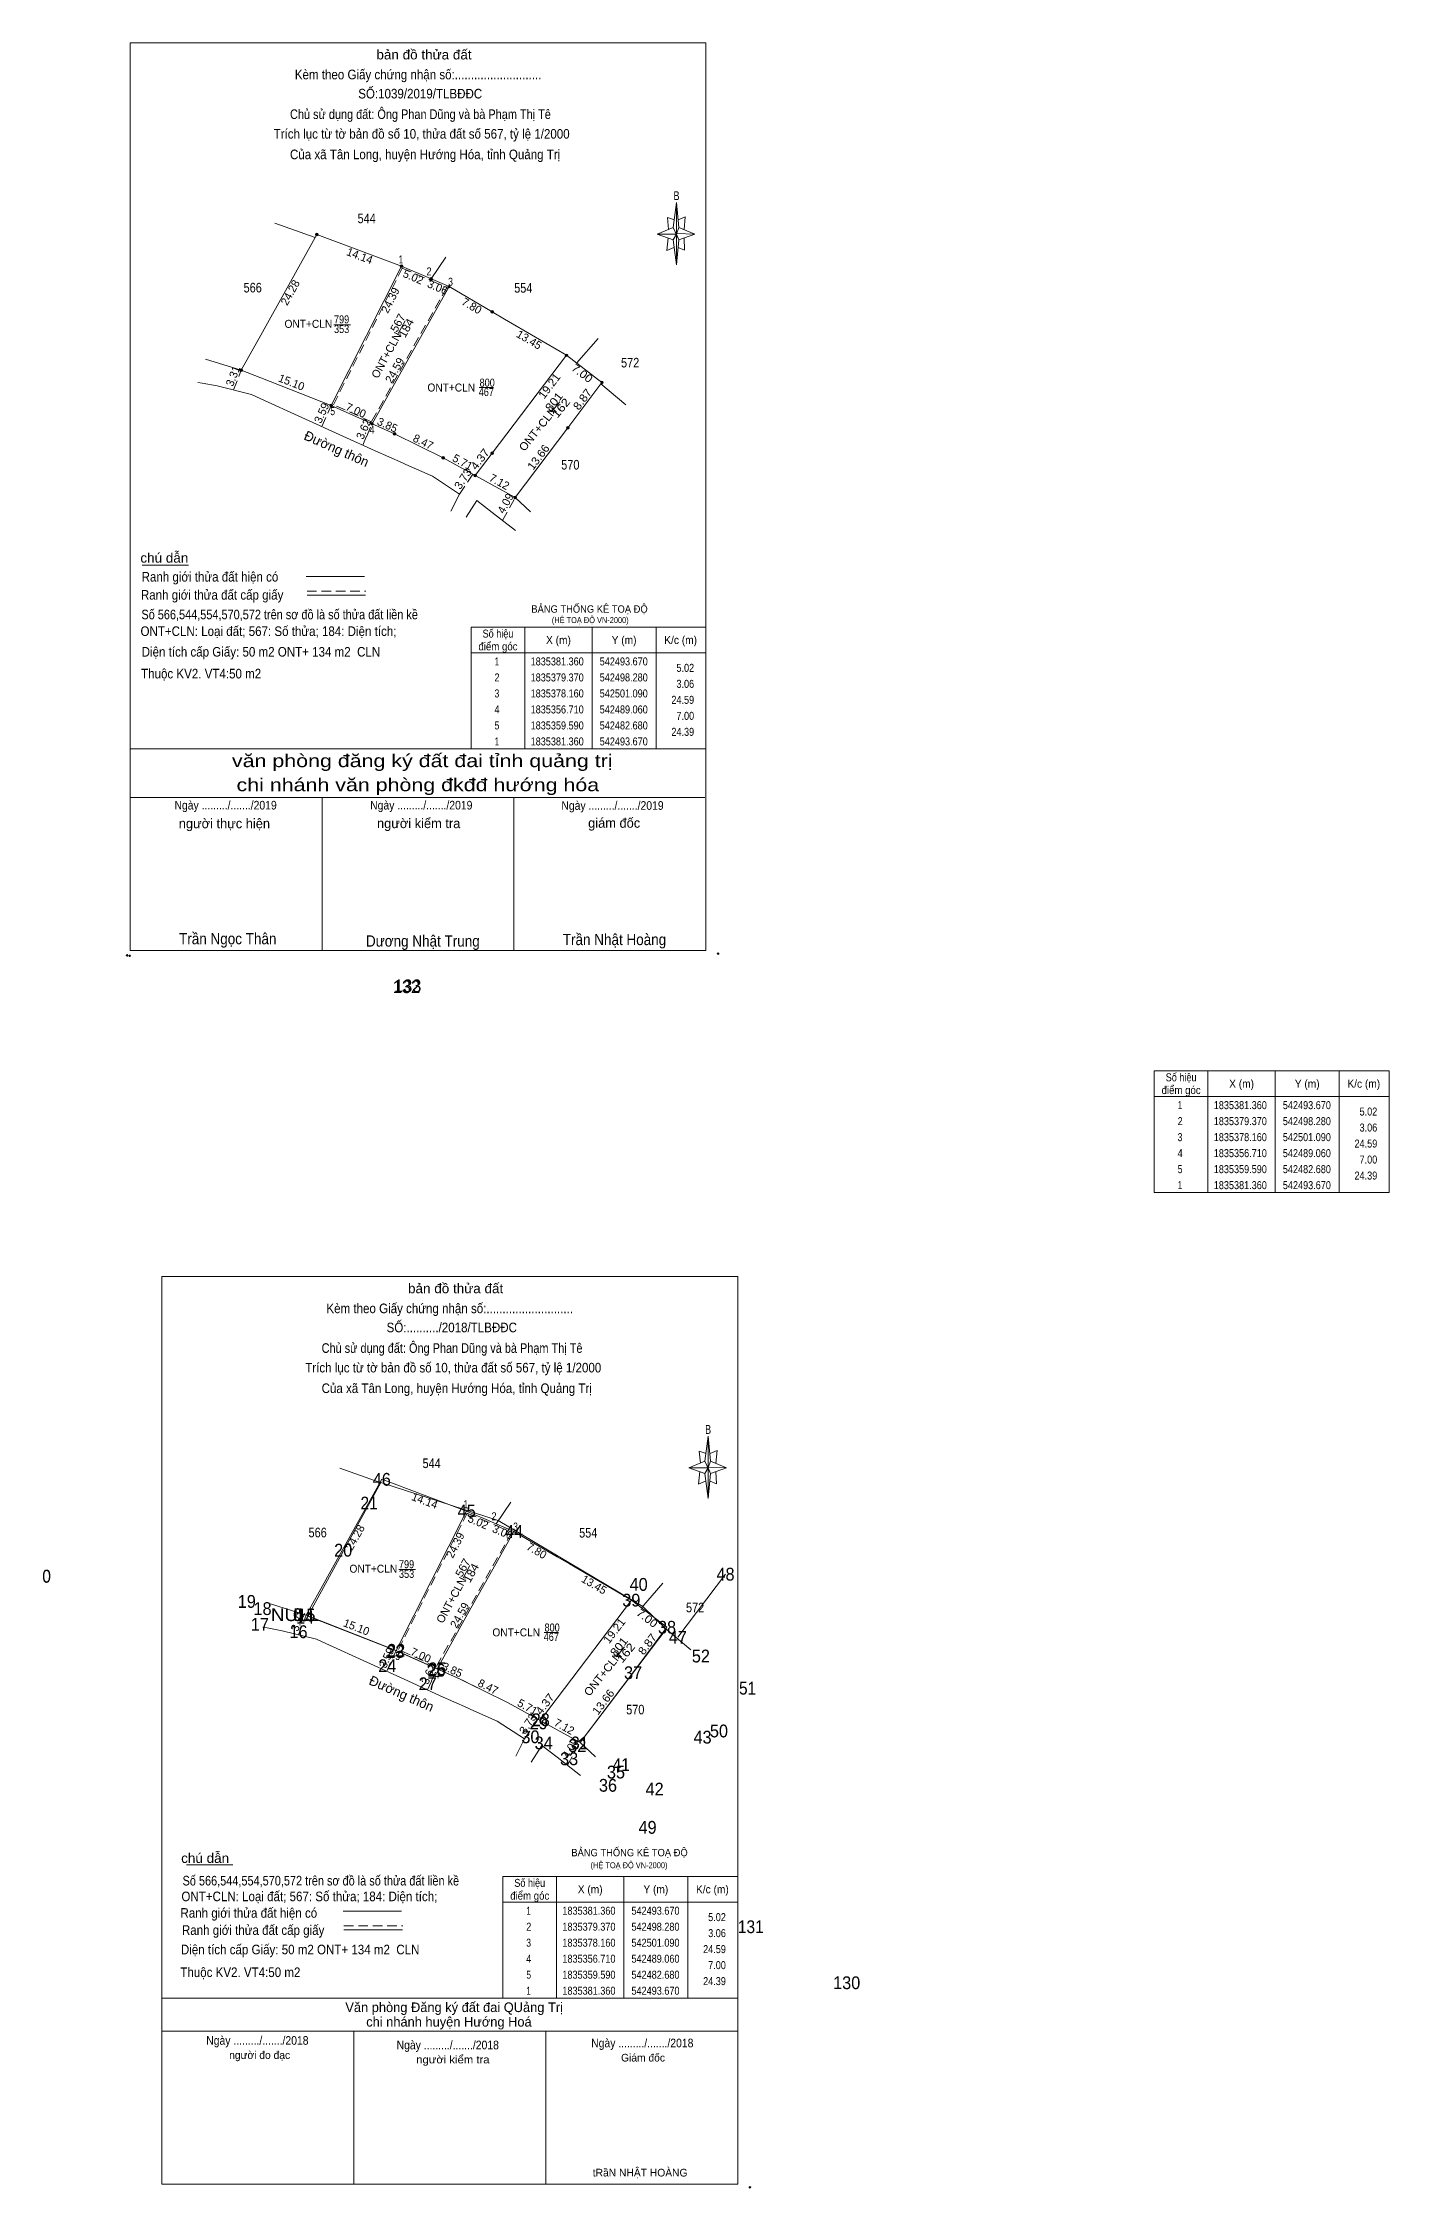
# Model space of a CAD drawing. Header units: metres. Extents: x 541793 to 542638, y 1835265 to 1835636.
# Drawn here: x 542427.5 to 542637.8, y 1835275.6 to 1835610.8 of the extents above; entities that cross this region are included whole.
import ezdxf
from ezdxf.enums import TextEntityAlignment as Align

# ---------------------------------------------------------------- set-up
doc = ezdxf.new("R2010")
doc.units = ezdxf.units.M
doc.header["$LTSCALE"] = 0.5
doc.header["$PDMODE"] = 32
doc.header["$PDSIZE"] = 0.25
doc.linetypes.add('MEDIUM_DASHED', pattern=[4.5, 3, -1.5])
for name, color, linetype, lineweight in [('1', 7, 'Continuous', 13), ('10', 7, 'Continuous', 13), ('12', 7, 'Continuous', 13), ('17', 7, 'Continuous', 13), ('2', 7, 'Continuous', 13), ('22', 7, 'Continuous', 13), ('23', 7, 'Continuous', 13), ('5', 7, 'Continuous', 13), ('6', 7, 'Continuous', 13)]:
    doc.layers.add(name, color=color, linetype=linetype, lineweight=lineweight)

msp = doc.modelspace()

# ---------------------------------------------------------------- hatches: boundary and pattern name
at = {"layer": '22'}
for points in [[(542470.48, 1835580.82, 1), (542470.08, 1835580.82, 1)], [(542483.72, 1835575.87, 1), (542483.32, 1835575.87, 1)], [(542488.33, 1835573.88, 1), (542487.93, 1835573.88, 1)], [(542491.14, 1835572.67, 1), (542490.74, 1835572.67, 1)], [(542497.87, 1835568.73, 1), (542497.47, 1835568.73, 1)], [(542509.48, 1835561.94, 1), (542509.08, 1835561.94, 1)], [(542458.67, 1835559.61, 1), (542458.27, 1835559.61, 1)], [(542515.04, 1835557.7, 1), (542514.64, 1835557.7, 1)], [(542472.73, 1835554.1, 1), (542472.33, 1835554.1, 1)], [(542479.11, 1835551.22, 1), (542478.71, 1835551.22, 1)], [(542509.72, 1835550.6, 1), (542509.32, 1835550.6, 1)], [(542482.63, 1835549.66, 1), (542482.23, 1835549.66, 1)], [(542497.87, 1835546.64, 1), (542497.47, 1835546.64, 1)], [(542490.23, 1835545.91, 1), (542489.83, 1835545.91, 1)], [(542495.23, 1835543.16, 1), (542494.83, 1835543.16, 1)], [(542501.46, 1835539.72, 1), (542501.06, 1835539.72, 1)]]:
    msp.add_hatch(color=256, dxfattribs=at).paths.add_polyline_path(points)

# ---------------------------------------------------------------- linework, layer by layer
at = {"layer": '10'}
for p, q in [((542468.9, 1835364.93), (542480.26, 1835385.81)), ((542511.41, 1835345.21), (542524.88, 1835362.92))]:
    msp.add_line(p, q, dxfattribs=at)
msp.add_lwpolyline([(542480.26, 1835385.81), (542498.64, 1835379.89), (542521.23, 1835366.46), (542524.88, 1835362.92)], dxfattribs=at)
at = {"layer": '12'}
msp.add_line((542526.7, 1835361.63), (542534.14, 1835371.49), dxfattribs=at)
at = {"layer": '17'}
for p, q in [((542443.01, 1835529.13), (542450.25, 1835529.13)), ((542449.89, 1835326.07), (542457.13, 1835326.07)), ((542446.05, 1835276.19), (542446.07, 1835300.1)), ((542476.05, 1835276.16), (542476.07, 1835300.08)), ((542506.05, 1835276.14), (542506.07, 1835300.05))]:
    msp.add_line(p, q, dxfattribs=at)
at = {"layer": '2'}
for p, q in [((542463.74, 1835582.58), (542470.02, 1835580.35)), ((542470.28, 1835580.82), (542483.52, 1835575.87)), ((542488.13, 1835573.88), (542490.46, 1835577.27)), ((542483.52, 1835575.87), (542472.53, 1835554.1)), ((542483.52, 1835575.87), (542484.72, 1835575.35)), ((542484.72, 1835575.35), (542486.24, 1835574.7)), ((542486.24, 1835574.7), (542490.94, 1835572.67)), ((542488.1, 1835567.61), (542490.94, 1835572.67)), ((542490.94, 1835572.67), (542497.67, 1835568.73)), ((542482.99, 1835565.36), (542484.06, 1835567.34)), ((542488.1, 1835567.61), (542484.21, 1835560.67)), ((542484.21, 1835560.67), (542488.1, 1835567.61)), ((542472.94, 1835566.72), (542475.54, 1835566.72)), ((542510.87, 1835560.73), (542514.22, 1835564.58)), ((542452.89, 1835561.36), (542458.47, 1835559.61)), ((542452.35, 1835557.59), (542451.67, 1835557.71)), ((542454.71, 1835557.16), (542452.35, 1835557.59)), ((542460.09, 1835555.82), (542454.71, 1835557.16)), ((542461.53, 1835558.41), (542458.47, 1835559.61)), ((542472.53, 1835554.1), (542461.53, 1835558.41)), ((542495.63, 1835556.9), (542497.67, 1835556.9)), ((542497.67, 1835556.9), (542497.91, 1835556.9)), ((542514.67, 1835557.48), (542518.55, 1835554.19)), ((542461.53, 1835555.16), (542460.09, 1835555.82)), ((542474.35, 1835549.32), (542461.53, 1835555.16)), ((542478.34, 1835551.47), (542472.53, 1835554.1)), ((542506.96, 1835553.08), (542508.23, 1835554.66)), ((542478.34, 1835551.47), (542482.43, 1835549.66)), ((542479.42, 1835547.01), (542474.35, 1835549.32)), ((542483.67, 1835545.12), (542479.42, 1835547.01)), ((542482.43, 1835549.66), (542490.03, 1835545.91)), ((542484.21, 1835544.88), (542483.67, 1835545.12)), ((542488.33, 1835543.05), (542484.21, 1835544.88)), ((542490.03, 1835545.91), (542497.67, 1835541.7)), ((542497.67, 1835541.7), (542501.26, 1835539.72)), ((542497.67, 1835537.4), (542501.32, 1835534.55)), ((542501.26, 1835539.72), (542503.67, 1835537.48)), ((542502.79, 1835519.45), (542502.79, 1835500.45)), ((542513.29, 1835519.45), (542513.29, 1835500.45)), ((542523.29, 1835519.45), (542523.29, 1835500.45)), ((542494.39, 1835515.45), (542531.09, 1835515.45)), ((542609.54, 1835450.12), (542609.54, 1835431.12)), ((542620.04, 1835450.12), (542620.04, 1835431.12)), ((542630.04, 1835450.12), (542630.04, 1835431.12)), ((542601.14, 1835446.12), (542637.84, 1835446.12)), ((542473.89, 1835388.07), (542480.17, 1835385.84)), ((542480.43, 1835386.31), (542493.67, 1835381.36)), ((542498.28, 1835379.37), (542500.61, 1835382.76)), ((542493.67, 1835381.36), (542482.68, 1835359.59)), ((542493.67, 1835381.36), (542494.87, 1835380.84)), ((542494.87, 1835380.84), (542496.39, 1835380.19)), ((542496.39, 1835380.19), (542501.09, 1835378.16)), ((542498.25, 1835373.1), (542501.09, 1835378.16)), ((542501.09, 1835378.16), (542507.82, 1835374.22)), ((542493.14, 1835370.85), (542494.21, 1835372.83)), ((542498.25, 1835373.1), (542494.36, 1835366.16)), ((542494.36, 1835366.16), (542498.25, 1835373.1)), ((542483.09, 1835372.21), (542485.69, 1835372.21)), ((542521.02, 1835366.22), (542524.37, 1835370.07)), ((542463.04, 1835366.85), (542468.62, 1835365.1)), ((542462.5, 1835363.08), (542461.82, 1835363.2)), ((542464.86, 1835362.65), (542462.5, 1835363.08)), ((542470.24, 1835361.31), (542464.86, 1835362.65)), ((542471.68, 1835363.9), (542468.62, 1835365.1)), ((542482.68, 1835359.59), (542471.68, 1835363.9)), ((542524.82, 1835362.97), (542528.7, 1835359.68)), ((542471.68, 1835360.65), (542470.24, 1835361.31)), ((542484.5, 1835354.81), (542471.68, 1835360.65)), ((542488.49, 1835356.96), (542482.68, 1835359.59)), ((542505.78, 1835362.39), (542507.82, 1835362.39)), ((542507.82, 1835362.39), (542508.06, 1835362.39)), ((542517.11, 1835358.57), (542518.38, 1835360.15)), ((542488.49, 1835356.96), (542492.58, 1835355.15)), ((542489.57, 1835352.5), (542484.5, 1835354.81)), ((542493.82, 1835350.61), (542489.57, 1835352.5)), ((542492.58, 1835355.15), (542493.27, 1835354.81)), ((542496.39, 1835353.27), (542500.18, 1835351.4)), ((542494.36, 1835350.37), (542493.82, 1835350.61)), ((542498.48, 1835348.54), (542494.36, 1835350.37)), ((542500.18, 1835351.4), (542507.82, 1835347.19)), ((542507.82, 1835347.19), (542511.41, 1835345.21)), ((542507.82, 1835342.89), (542511.47, 1835340.04)), ((542511.41, 1835345.21), (542513.82, 1835342.97)), ((542507.75, 1835324.25), (542507.75, 1835305.25)), ((542518.25, 1835324.25), (542518.25, 1835305.25)), ((542528.25, 1835324.25), (542528.25, 1835305.25)), ((542499.35, 1835320.25), (542536.05, 1835320.25))]:
    msp.add_line(p, q, dxfattribs=at)
at = {"layer": '2', "linetype": 'MEDIUM_DASHED'}
for p, q in [((542457.26, 1835556.53), (542458.47, 1835559.61)), ((542471.05, 1835550.83), (542472.53, 1835554.1)), ((542478.07, 1835549.32), (542478.91, 1835551.22)), ((542477.45, 1835547.91), (542478.07, 1835549.32)), ((542494.64, 1835543.37), (542492.59, 1835540.25)), ((542499.28, 1835536.14), (542501.26, 1835539.72)), ((542467.41, 1835362.02), (542468.62, 1835365.1)), ((542481.2, 1835356.32), (542482.68, 1835359.59)), ((542488.22, 1835354.81), (542489.06, 1835356.71)), ((542487.6, 1835353.4), (542488.22, 1835354.81)), ((542504.79, 1835348.86), (542502.74, 1835345.74)), ((542509.43, 1835341.63), (542511.41, 1835345.21))]:
    msp.add_line(p, q, dxfattribs=at)
at = {"layer": '2'}
for points in [[(542458.47, 1835559.61), (542461.53, 1835565.1), (542470.28, 1835580.82)], [(542488.1, 1835567.61), (542490.94, 1835572.67), (542497.67, 1835568.73), (542499.59, 1835567.61)], [(542497.67, 1835568.73), (542499.59, 1835567.61), (542509.28, 1835561.94)], [(542509.28, 1835561.94), (542497.67, 1835546.64), (542495.03, 1835543.16)], [(542509.28, 1835561.94), (542514.84, 1835557.7), (542509.52, 1835550.6), (542501.26, 1835539.72)], [(542491.22, 1835537.56), (542492.59, 1835540.25), (542488.33, 1835543.05)], [(542493.6, 1835536.63), (542495.3, 1835539.25), (542497.67, 1835537.4)], [(542468.62, 1835365.1), (542471.68, 1835370.59), (542480.43, 1835386.31)], [(542498.25, 1835373.1), (542501.09, 1835378.16), (542507.82, 1835374.22), (542509.74, 1835373.1)], [(542507.82, 1835374.22), (542509.74, 1835373.1), (542519.43, 1835367.43)], [(542494.36, 1835354.27), (542492.58, 1835355.15), (542489.06, 1835356.71), (542494.36, 1835366.16)], [(542519.43, 1835367.43), (542507.82, 1835352.13), (542505.18, 1835348.65)], [(542519.43, 1835367.43), (542524.99, 1835363.19), (542519.67, 1835356.09), (542511.41, 1835345.21)], [(542493.27, 1835354.81), (542494.36, 1835354.27), (542496.39, 1835353.27)], [(542501.37, 1835343.05), (542502.74, 1835345.74), (542498.48, 1835348.54)], [(542503.75, 1835342.12), (542505.45, 1835344.74), (542507.82, 1835342.89)]]:
    msp.add_lwpolyline(points, dxfattribs=at)
for points in [[(542494.39, 1835519.45), (542531.09, 1835519.45), (542531.09, 1835500.45), (542494.39, 1835500.45)], [(542601.14, 1835450.12), (542637.84, 1835450.12), (542637.84, 1835431.12), (542601.14, 1835431.12)], [(542499.35, 1835324.25), (542536.05, 1835324.25), (542536.05, 1835305.25), (542499.35, 1835305.25)]]:
    msp.add_lwpolyline(points, close=True, dxfattribs=at)
at = {"layer": '22'}
msp.add_line((542484.21, 1835560.67), (542478.91, 1835551.22), dxfattribs=at)
at = {"layer": '22', "linetype": 'MEDIUM_DASHED'}
for points in [[(542483.64, 1835575.55), (542488.03, 1835573.65), (542490.59, 1835572.55), (542478.8, 1835551.54), (542472.87, 1835554.22)], [(542493.79, 1835381.04), (542498.18, 1835379.14), (542500.74, 1835378.04), (542488.95, 1835357.03), (542483.02, 1835359.71)]]:
    msp.add_lwpolyline(points, close=True, dxfattribs=at)
at = {"layer": '22'}
for centre in [(542470.28, 1835580.82), (542483.52, 1835575.87), (542488.13, 1835573.88), (542490.94, 1835572.67), (542497.67, 1835568.73), (542509.28, 1835561.94), (542458.47, 1835559.61), (542514.84, 1835557.7), (542472.53, 1835554.1), (542478.91, 1835551.22), (542509.52, 1835550.6), (542482.43, 1835549.66), (542497.67, 1835546.64), (542490.03, 1835545.91), (542495.03, 1835543.16), (542501.26, 1835539.72)]:
    msp.add_circle(centre, 0.2, dxfattribs=at)
at = {"layer": '23'}
msp.add_lwpolyline([(542468.9, 1835364.93), (542482.49, 1835359.61), (542492.58, 1835355.15), (542500.18, 1835351.4), (542511.41, 1835345.21)], dxfattribs=at)
at = {"layer": '5'}
for p, q in [((542525.96, 1835581.89), (542526.46, 1835585.79)), ((542525.96, 1835579.99), (542523.46, 1835580.89)), ((542526.86, 1835581.89), (542529.36, 1835580.89)), ((542526.86, 1835579.99), (542526.46, 1835576.09)), ((542527.76, 1835578.39), (542526.76, 1835578.79)), ((542527.66, 1835580.29), (542527.76, 1835578.39)), ((542441.09, 1835500.45), (542531.09, 1835500.45)), ((542441.09, 1835492.85), (542530.89, 1835492.85)), ((542441.09, 1835492.85), (542530.89, 1835492.85)), ((542441.09, 1835492.85), (542530.89, 1835492.85)), ((542471.09, 1835468.95), (542471.09, 1835492.85)), ((542501.09, 1835468.95), (542501.09, 1835492.85)), ((542530.92, 1835389.13), (542531.42, 1835393.03)), ((542530.92, 1835387.23), (542528.42, 1835388.13)), ((542531.82, 1835387.23), (542531.42, 1835383.33)), ((542532.72, 1835385.63), (542531.72, 1835386.03)), ((542531.82, 1835389.13), (542534.32, 1835388.13)), ((542532.62, 1835387.53), (542532.72, 1835385.63))]:
    msp.add_line(p, q, dxfattribs=at)
for points in [[(542441.09, 1835610.75), (542531.09, 1835610.75), (542531.09, 1835468.95), (542441.09, 1835468.95)], [(542526.46, 1835585.79), (542526.86, 1835581.89), (542526.46, 1835580.89)], [(542526.46, 1835580.89), (542523.46, 1835580.89), (542525.96, 1835581.89), (542526.86, 1835579.99), (542529.36, 1835580.89), (542526.46, 1835580.99)], [(542526.46, 1835580.89), (542526.46, 1835576.09), (542525.96, 1835579.99)], [(542446.05, 1835417.99), (542536.05, 1835417.99), (542536.05, 1835276.19), (542446.05, 1835276.19)], [(542531.42, 1835393.03), (542531.82, 1835389.13), (542531.42, 1835388.13)], [(542531.42, 1835388.13), (542528.42, 1835388.13), (542530.92, 1835389.13), (542531.82, 1835387.23), (542534.32, 1835388.13), (542531.42, 1835388.23)], [(542531.42, 1835388.13), (542531.42, 1835383.33), (542530.92, 1835387.23)]]:
    msp.add_lwpolyline(points, close=True, dxfattribs=at)
for points in [[(542526.46, 1835580.89), (542525.96, 1835581.89), (542523.46, 1835580.89)], [(542526.16, 1835583.09), (542525.06, 1835583.49), (542525.26, 1835581.59)], [(542526.46, 1835580.89), (542526.86, 1835579.99), (542529.36, 1835580.89)], [(542526.76, 1835583.09), (542527.86, 1835583.59), (542527.66, 1835581.59)], [(542525.16, 1835580.29), (542524.96, 1835578.29), (542526.06, 1835578.79)], [(542531.09, 1835468.95), (542441.09, 1835468.95), (542441.09, 1835492.85)], [(542531.12, 1835390.33), (542530.02, 1835390.73), (542530.22, 1835388.83)], [(542531.72, 1835390.33), (542532.82, 1835390.83), (542532.62, 1835388.83)], [(542531.42, 1835388.13), (542530.92, 1835389.13), (542528.42, 1835388.13)], [(542530.12, 1835387.53), (542529.92, 1835385.53), (542531.02, 1835386.03)], [(542531.42, 1835388.13), (542531.82, 1835387.23), (542534.32, 1835388.13)]]:
    msp.add_lwpolyline(points, dxfattribs=at)
for p in [(542440.62, 1835468.18), (542441.02, 1835468.11)]:
    msp.add_point(p, dxfattribs=at)
at = {"layer": '6'}
for p, q in [((542468.61, 1835527.39), (542477.75, 1835527.39)), ((542468.75, 1835524.46), (542477.89, 1835524.46)), ((542474.38, 1835318.84), (542483.52, 1835318.84)), ((542474.52, 1835315.91), (542483.66, 1835315.91)), ((542446.05, 1835305.25), (542536.05, 1835305.25)), ((542446.05, 1835305.25), (542536.05, 1835305.25)), ((542446.05, 1835300.09), (542536.05, 1835300.09))]:
    msp.add_line(p, q, dxfattribs=at)
at = {"layer": '6', "linetype": 'MEDIUM_DASHED'}
for p, q in [((542468.75, 1835525.08), (542477.95, 1835525.08)), ((542474.52, 1835316.53), (542483.72, 1835316.53))]:
    msp.add_line(p, q, dxfattribs=at)
at = {"layer": '6'}
for p in [(542532.99, 1835468.45), (542537.95, 1835275.69)]:
    msp.add_point(p, dxfattribs=at)

# ---------------------------------------------------------------- texts
at = {"layer": '1'}
for s, height, width, p in [('BẢNG THỐNG KÊ TOẠ ĐỘ ', 1.15, 0.95, (542503.8, 1835521.72)), ('(HỆ TOẠ ĐỘ VN-2000)', 0.93, 0.9, (542507, 1835520.1)), ('BẢNG THỐNG KÊ TOẠ ĐỘ ', 1.15, 0.95, (542510.05, 1835327.41)), ('(HỆ TOẠ ĐỘ VN-2000)', 0.93, 0.9, (542513.06, 1835325.55))]:
    msp.add_text(s, height=height, dxfattribs=dict(at, width=width)).set_placement(p)
at = {"layer": '12'}
for s, width, p in [('132', 0.95, (542484.285, 1835462.28)), ('133', 0.95, (542484.48, 1835462.41)), ('133', 0.95, (542484.49, 1835462.42)), ('46', 0.95, (542480.435, 1835385.31)), ('21', 0.9, (542478.445, 1835381.6)), ('45', 0.95, (542493.695, 1835380.36)), ('20', 0.95, (542474.4, 1835374.24)), ('44', 0.95, (542501.105, 1835377.16)), ('48', 0.95, (542534.145, 1835370.49)), ('0', 0.9, (542428.05, 1835370.16)), ('0', 0.9, (542428.06, 1835370.19)), ('0', 0.9, (542428.06, 1835370.19)), ('40', 0.95, (542520.57, 1835368.89)), ('19', 0.95, (542459.335, 1835366.23)), ('18', 0.95, (542461.795, 1835365.11)), ('NULL ', 1.1, (542467.26, 1835364.16)), ('0', 0.9, (542467.25, 1835364.16)), ('0', 0.9, (542467.26, 1835364.16)), ('0', 0.9, (542467.26, 1835364.16)), ('0', 0.9, (542467.27, 1835364.16)), ('15', 0.95, (542468.645, 1835364.1)), ('39', 0.95, (542519.425, 1835366.43)), ('17', 0.95, (542461.39, 1835362.66)), ('16', 0.95, (542467.415, 1835361.5)), ('14', 0.95, (542468.435, 1835363.76)), ('38', 0.95, (542525.005, 1835362.19)), ('47', 0.95, (542526.7, 1835360.63)), ('23', 0.95, (542482.55, 1835358.41)), ('22', 0.95, (542482.675, 1835358.59)), ('52', 0.95, (542530.295, 1835357.7)), ('24', 0.95, (542481.285, 1835356.19)), ('26', 0.95, (542488.965, 1835355.48)), ('25', 0.95, (542489.085, 1835355.7)), ('37', 0.95, (542519.7, 1835355.09)), ('27', 0.95, (542487.6, 1835353.37)), ('51', 0.9, (542537.595, 1835352.68)), ('29', 0.95, (542504.945, 1835347.25)), ('28', 0.95, (542505.265, 1835347.74)), ('30', 0.95, (542503.66, 1835345.08)), ('34', 0.95, (542505.725, 1835344.12)), ('34', 0.95, (542505.735, 1835344.12)), ('34', 0.95, (542505.735, 1835344.12)), ('32', 0.95, (542510.985, 1835343.7)), ('31', 0.9, (542511.355, 1835344.12)), ('43', 0.95, (542530.56, 1835345.02)), ('50', 0.95, (542533.12, 1835345.99)), ('33', 0.95, (542509.7, 1835341.65)), ('41', 0.9, (542517.855, 1835340.74)), ('36', 0.95, (542515.775, 1835337.5)), ('35', 0.95, (542517.025, 1835339.57)), ('42', 0.95, (542523.065, 1835336.91)), ('49', 0.95, (542521.965, 1835330.93)), ('131', 0.9, (542538.095, 1835315.4)), ('130', 0.95, (542553.08, 1835306.65))]:
    msp.add_text(s, height=2, dxfattribs=dict(at, width=width)).set_placement(p, align=Align.CENTER)
at = {"layer": '2'}
for s, height, width, p in [('544', 1.5, 0.85, (542478.075, 1835582.58)), ('566', 1.5, 0.85, (542460.26, 1835571.76)), ('554', 1.5, 0.85, (542502.545, 1835571.72)), ('799', 1.25, 0.85, (542474.15, 1835566.93)), ('353', 1.25, 0.85, (542474.155, 1835565.42)), ('572', 1.5, 0.85, (542519.24, 1835560.04)), ('800', 1.25, 0.85, (542496.9, 1835557.04)), ('467', 1.25, 0.85, (542496.765, 1835555.58)), ('570', 1.5, 0.85, (542509.895, 1835544.09)), ('điểm góc', 1.25, 0.9, (542498.59, 1835515.83)), ('Số hiệu', 1.25, 0.85, (542498.59, 1835517.83)), ('X (m)', 1.25, 0.95, (542508.04, 1835516.83)), ('Y (m)', 1.25, 0.95, (542518.295, 1835516.83)), ('K/c (m)', 1.25, 0.95, (542527.135, 1835516.83)), (' 1', 1.25, 0.75, (542498.24, 1835513.48)), ('1835381.360', 1.25, 0.85, (542507.84, 1835513.48)), ('542493.670', 1.25, 0.85, (542518.24, 1835513.48)), (' 2', 1.25, 0.85, (542498.245, 1835510.98)), ('1835379.370', 1.25, 0.85, (542507.84, 1835510.98)), ('542498.280', 1.25, 0.85, (542518.24, 1835510.98)), (' 4', 1.25, 0.85, (542498.24, 1835505.98)), (' 3', 1.25, 0.8, (542498.235, 1835508.48)), ('1835378.160', 1.25, 0.85, (542507.84, 1835508.48)), ('1835356.710', 1.25, 0.85, (542507.84, 1835505.98)), ('542501.090', 1.25, 0.85, (542518.24, 1835508.48)), ('542489.060', 1.25, 0.85, (542518.24, 1835505.98)), (' 5', 1.25, 0.8, (542498.245, 1835503.48)), ('1835359.590', 1.25, 0.85, (542507.84, 1835503.48)), ('542482.680', 1.25, 0.85, (542518.24, 1835503.48)), (' 1', 1.25, 0.75, (542498.24, 1835500.98)), ('1835381.360', 1.25, 0.85, (542507.84, 1835500.98)), ('542493.670', 1.25, 0.85, (542518.24, 1835500.98)), ('Số hiệu', 1.25, 0.85, (542605.34, 1835448.5)), ('điểm góc', 1.25, 0.9, (542605.34, 1835446.5)), ('X (m)', 1.25, 0.95, (542614.79, 1835447.5)), ('Y (m)', 1.25, 0.95, (542625.045, 1835447.5)), ('K/c (m)', 1.25, 0.95, (542633.885, 1835447.5)), (' 2', 1.25, 0.85, (542604.995, 1835441.65)), (' 1', 1.25, 0.75, (542604.99, 1835444.15)), ('1835381.360', 1.25, 0.85, (542614.59, 1835444.15)), ('1835379.370', 1.25, 0.85, (542614.59, 1835441.65)), ('542493.670', 1.25, 0.85, (542624.99, 1835444.15)), ('542498.280', 1.25, 0.85, (542624.99, 1835441.65)), (' 3', 1.25, 0.8, (542604.985, 1835439.15)), ('1835378.160', 1.25, 0.85, (542614.59, 1835439.15)), ('542501.090', 1.25, 0.85, (542624.99, 1835439.15)), (' 4', 1.25, 0.85, (542604.99, 1835436.65)), ('1835356.710', 1.25, 0.85, (542614.59, 1835436.65)), ('542489.060', 1.25, 0.85, (542624.99, 1835436.65)), (' 5', 1.25, 0.8, (542604.995, 1835434.15)), (' 1', 1.25, 0.75, (542604.99, 1835431.65)), ('1835359.590', 1.25, 0.85, (542614.59, 1835434.15)), ('1835381.360', 1.25, 0.85, (542614.59, 1835431.65)), ('542482.680', 1.25, 0.85, (542624.99, 1835434.15)), ('542493.670', 1.25, 0.85, (542624.99, 1835431.65)), ('544', 1.5, 0.85, (542488.225, 1835388.07)), ('566', 1.5, 0.85, (542470.41, 1835377.25)), ('554', 1.5, 0.85, (542512.695, 1835377.21)), ('799', 1.25, 0.85, (542484.3, 1835372.42)), ('353', 1.25, 0.85, (542484.305, 1835370.91)), ('572', 1.5, 0.85, (542529.39, 1835365.53)), ('800', 1.25, 0.85, (542507.05, 1835362.53)), ('467', 1.25, 0.85, (542506.915, 1835361.07)), ('570', 1.5, 0.85, (542520.045, 1835349.58)), ('Số hiệu', 1.25, 0.85, (542503.55, 1835322.63)), ('X (m)', 1.25, 0.95, (542513, 1835321.63)), ('Y (m)', 1.25, 0.95, (542523.255, 1835321.63)), ('K/c (m)', 1.25, 0.95, (542532.095, 1835321.63)), ('điểm góc', 1.25, 0.9, (542503.55, 1835320.63)), (' 1', 1.25, 0.75, (542503.2, 1835318.28)), ('1835381.360', 1.25, 0.85, (542512.8, 1835318.28)), ('542493.670', 1.25, 0.85, (542523.2, 1835318.28)), (' 2', 1.25, 0.85, (542503.205, 1835315.78)), ('1835379.370', 1.25, 0.85, (542512.8, 1835315.78)), ('542498.280', 1.25, 0.85, (542523.2, 1835315.78)), (' 3', 1.25, 0.8, (542503.195, 1835313.28)), ('1835378.160', 1.25, 0.85, (542512.8, 1835313.28)), ('542501.090', 1.25, 0.85, (542523.2, 1835313.28)), (' 4', 1.25, 0.85, (542503.2, 1835310.78)), (' 5', 1.25, 0.8, (542503.205, 1835308.28)), ('1835356.710', 1.25, 0.85, (542512.8, 1835310.78)), ('1835359.590', 1.25, 0.85, (542512.8, 1835308.28)), ('542489.060', 1.25, 0.85, (542523.2, 1835310.78)), ('542482.680', 1.25, 0.85, (542523.2, 1835308.28)), (' 1', 1.25, 0.75, (542503.2, 1835305.78)), ('1835381.360', 1.25, 0.85, (542512.8, 1835305.78)), ('542493.670', 1.25, 0.85, (542523.2, 1835305.78))]:
    msp.add_text(s, height=height, dxfattribs=dict(at, width=width)).set_placement(p, align=Align.CENTER)
for s, height, rotation, p in [('14.14', 1.25, 339.501, (542476.7661, 1835576.8936)), ('24.28', 1.25, 60.89, (542466.669, 1835571.446)), ('5.02', 1.25, 336.652, (542485.1023, 1835573.5986)), ('3.06', 1.25, 336.703, (542488.9128, 1835572)), ('24.39', 1.25, 63.214, (542482.3258, 1835570.2533)), ('7.80', 1.25, 329.654, (542494.1692, 1835569.1247)), ('13.45', 1.25, 329.679, (542503.1395, 1835563.8325)), ('24.59', 1.25, 60.715, (542482.994, 1835559.2893)), ('3.31', 1.25, 68.552, (542457.7581, 1835558.4715)), ('15.10', 1.25, 338.6, (542466.097, 1835557.1388)), ('3.59', 1.25, 65.649, (542471.6013, 1835552.6673)), ('7.00', 1.25, 335.705, (542476.1279, 1835552.7658)), ('3.62', 1.25, 66.198, (542478.1661, 1835550.1528)), ('3.85', 1.25, 336.098, (542481.0568, 1835550.4878)), ('Đường thôn', 1.5, 336.038, (542473.0604, 1835546.6532)), ('8.47', 1.25, 333.737, (542486.6234, 1835547.8532)), ('5.71', 1.25, 331.189, (542492.7638, 1835544.7094)), ('7.12', 1.25, 331.094, (542498.5079, 1835541.6263)), ('4.09', 1.25, 61.054, (542500.3021, 1835538.5025)), ('14.14', 1.25, 339.501, (542486.9211, 1835382.3818)), ('5.02', 1.25, 336.652, (542495.2523, 1835379.0886)), ('24.28', 1.25, 60.89, (542476.819, 1835376.936)), ('24.39', 1.25, 63.214, (542492.4758, 1835375.7433)), ('3.06', 1.25, 336.703, (542499.0628, 1835377.49)), ('7.80', 1.25, 329.654, (542504.3192, 1835374.6147)), ('13.45', 1.25, 329.679, (542513.2945, 1835369.3196)), ('24.59', 1.25, 60.715, (542493.144, 1835364.7793)), ('3.31', 1.25, 68.552, (542467.9081, 1835363.9615)), ('15.10', 1.25, 338.6, (542476.247, 1835362.6288)), ('3.59', 1.25, 65.649, (542481.7513, 1835358.1573)), ('7.00', 1.25, 335.705, (542486.2779, 1835358.2558)), ('3.62', 1.25, 66.198, (542488.3161, 1835355.6428)), ('3.85', 1.25, 336.098, (542491.2068, 1835355.9778)), ('Đường thôn', 1.5, 336.038, (542483.2104, 1835352.1432)), ('8.47', 1.25, 333.737, (542496.7734, 1835353.3432)), ('5.71', 1.25, 331.189, (542502.9088, 1835350.2022)), ('7.12', 1.25, 331.094, (542508.6579, 1835347.1163)), ('4.09', 1.25, 61.054, (542510.4521, 1835343.9925))]:
    msp.add_text(s, height=height, rotation=rotation, dxfattribs=at).set_placement(p, align=Align.CENTER)
for s, width, p in [(' 1', 0.75, (542483.76, 1835576.29)), (' 2', 0.85, (542488.21, 1835574.42)), (' 3', 0.8, (542491.55, 1835572.81)), ('ONT+CLN', 0.95, (542472.69, 1835566.23)), ('ONT+CLN', 0.95, (542495.02, 1835556.28)), (' 5', 0.8, (542473.13, 1835552.59)), (' 4', 0.85, (542479.31, 1835549.67)), ('5.02', 0.85, (542529.24, 1835512.48)), ('3.06', 0.85, (542529.24, 1835509.98)), ('24.59', 0.85, (542529.24, 1835507.48)), ('24.39', 0.85, (542529.24, 1835502.48)), ('7.00', 0.85, (542529.24, 1835504.98)), ('5.02', 0.85, (542635.99, 1835443.15)), ('3.06', 0.85, (542635.99, 1835440.65)), ('24.59', 0.85, (542635.99, 1835438.15)), ('7.00', 0.85, (542635.99, 1835435.65)), ('24.39', 0.85, (542635.99, 1835433.15)), (' 1', 0.75, (542493.91, 1835381.78)), (' 2', 0.85, (542498.36, 1835379.91)), (' 3', 0.8, (542501.7, 1835378.3)), ('ONT+CLN', 0.95, (542482.84, 1835371.72)), ('ONT+CLN', 0.95, (542505.17, 1835361.77)), (' 5', 0.8, (542483.28, 1835358.08)), (' 4', 0.85, (542489.46, 1835355.16)), ('3.06', 0.85, (542534.2, 1835314.78)), ('5.02', 0.85, (542534.2, 1835317.28)), ('24.59', 0.85, (542534.2, 1835312.28)), ('7.00', 0.85, (542534.2, 1835309.78)), ('24.39', 0.85, (542534.2, 1835307.28))]:
    msp.add_text(s, height=1.25, dxfattribs=dict(at, width=width)).set_placement(p, align=Align.RIGHT)
for s, rotation, width, p in [('567', 61.552, 1.05, (542483.4891, 1835566.7073)), ('184', 61.552, 1.1, (542484.8026, 1835565.8923)), ('7.00', 322.671, 1.1, (542511.366, 1835558.6292)), ('19.21', 52.808, 1.05, (542507.121, 1835556.7672)), ('801', 51.178, 1.15, (542507.8245, 1835554.2932)), ('162', 51.178, 1.2, (542508.9248, 1835553.3132)), ('8.87', 53.156, 1.1, (542512.2891, 1835554.6902)), ('4.37', 52.815, 1.1, (542496.2707, 1835545.3273)), ('13.66', 52.795, 1.05, (542505.3995, 1835545.6471)), ('3.73', 56.693, 1.05, (542493.6369, 1835542.2968)), ('567', 61.552, 1.05, (542493.6391, 1835372.1973)), ('184', 61.552, 1.1, (542494.9526, 1835371.3823)), ('7.00', 322.671, 1.1, (542521.516, 1835364.1192)), ('19.21', 52.808, 1.05, (542517.271, 1835362.2572)), ('801', 51.178, 1.15, (542517.9745, 1835359.7832)), ('162', 51.178, 1.2, (542519.0747, 1835358.8032)), ('8.87', 53.156, 1.1, (542522.4354, 1835360.1752)), ('4.37', 52.815, 1.1, (542506.4207, 1835350.8173)), ('13.66', 52.795, 1.05, (542515.5495, 1835351.1371)), ('3.73', 56.693, 1.05, (542503.7869, 1835347.7868))]:
    msp.add_text(s, height=1.25, rotation=rotation, dxfattribs=dict(at, width=width)).set_placement(p, align=Align.CENTER)
for p in [(542483.5646, 1835565.1046), (542493.7146, 1835370.5946)]:
    msp.add_text('ONT+CLN', height=1.25, rotation=61.552, dxfattribs=at).set_placement(p, align=Align.RIGHT)
at = {"layer": '2', "width": 1.05}
for p in [(542507.8938, 1835553.2465), (542518.0438, 1835358.7364)]:
    msp.add_text('ONT+CLN', height=1.25, rotation=51.178, dxfattribs=at).set_placement(p, align=Align.RIGHT)
at = {"layer": '5'}
for s, height, width, p in [('bản đồ thửa đất', 1.5, 1.05, (542487.03, 1835608.17)), ('Kèm theo Giấy chứng nhận số:...........................', 1.5, 0.9, (542486.11, 1835605.06)), ('SỐ:1039/2019/TLBĐĐC', 1.5, 0.9, (542486.435, 1835602.07)), ('Chủ sử dụng đất: Ông Phan Dũng và bà Phạm Thị Tê', 1.5, 0.85, (542486.47, 1835598.86)), ('Trích lục từ tờ bản đồ số 10, thửa đất số 567, tỷ lệ 1/2000 ', 1.5, 0.9, (542486.91, 1835595.79)), ('Của xã Tân Long, huyện Hướng Hóa, tỉnh Quảng Trị', 1.5, 0.9, (542487.205, 1835592.58)), ('B', 1.378, 0.75, (542526.49, 1835586.19)), ('văn phòng đăng ký đất đai tỉnh quảng trị', 2, 1.25, (542486.755, 1835497.59)), ('chi nhánh văn phòng đkđđ hướng hóa', 2, 1.25, (542486.065, 1835493.83)), ('Ngày ........./......./2019', 1.35, 0.9, (542456.025, 1835490.97)), ('Ngày ........./......./2019', 1.35, 0.9, (542486.605, 1835490.97)), ('Ngày ........./......./2019', 1.35, 0.9, (542516.485, 1835490.92)), ('Trần Ngọc Thân', 1.75, 0.9, (542456.36, 1835469.91)), ('Dương Nhật Trung', 1.75, 0.9, (542486.85, 1835469.55)), ('Trần Nhật Hoàng', 1.75, 0.9, (542516.795, 1835469.78)), ('bản đồ thửa đất', 1.5, 1.05, (542491.97, 1835415.39)), ('Kèm theo Giấy chứng nhận số:...........................', 1.5, 0.9, (542491.05, 1835412.27)), ('SỐ:........../2018/TLBĐĐC', 1.5, 0.9, (542491.365, 1835409.29)), ('Chủ sử dụng đất: Ông Phan Dũng và bà Phạm Thị Tê', 1.5, 0.85, (542491.41, 1835406.07)), ('Trích lục từ tờ bản đồ số 10, thửa đất số 567, tỷ lệ 1/2000 ', 1.5, 0.9, (542491.85, 1835403.01)), ('Của xã Tân Long, huyện Hướng Hóa, tỉnh Quảng Trị', 1.5, 0.9, (542492.145, 1835399.79)), ('B', 1.378, 0.75, (542531.43, 1835393.41))]:
    msp.add_text(s, height=height, dxfattribs=dict(at, width=width)).set_placement(p, align=Align.CENTER)
for s, p in [('người kiểm tra', (542486.195, 1835488.06)), ('người thực hiện', (542455.84, 1835488.04)), ('giám đốc', (542516.745, 1835488.12))]:
    msp.add_text(s, height=1.5, dxfattribs=at).set_placement(p, align=Align.CENTER)
at = {"layer": '6'}
for s, width, p in [('chú dẫn', 1.05, (542442.7, 1835529.54)), ('Ranh giới thửa đất hiện có ', 0.9, (542442.9, 1835526.58)), ('Ranh giới thửa đất cấp giấy', 0.9, (542442.79, 1835523.76)), ('Số 566,544,554,570,572 trên sơ đồ là số thửa đất liền kề', 0.85, (542442.87, 1835520.69)), ('ONT+CLN: Loại đất; 567: Số thửa; 184: Diện tích;', 0.9, (542442.73, 1835518.08)), ('Diện tích cấp Giấy: 50 m2 ONT+ 134 m2  CLN', 0.9, (542442.91, 1835514.86)), ('Thuộc KV2. VT4:50 m2', 0.9, (542442.82, 1835511.45)), ('chú dẫn', 1.05, (542449.08, 1835326.37)), ('Số 566,544,554,570,572 trên sơ đồ là số thửa đất liền kề', 0.85, (542449.3, 1835322.85)), ('Ranh giới thửa đất hiện có ', 0.9, (542448.97, 1835317.81)), ('ONT+CLN: Loại đất; 567: Số thửa; 184: Diện tích;', 0.9, (542449.12, 1835320.39)), ('Ranh giới thửa đất cấp giấy', 0.9, (542449.2, 1835315.13)), ('Diện tích cấp Giấy: 50 m2 ONT+ 134 m2  CLN', 0.9, (542449.04, 1835312.09)), ('Thuộc KV2. VT4:50 m2', 0.9, (542448.95, 1835308.54))]:
    msp.add_text(s, height=1.5, dxfattribs=dict(at, width=width)).set_placement(p)
for s, height, p in [(' Văn phòng Đăng ký đất đai QUảng Trị', 1.5, (542491.46, 1835303.07)), ('chi nhánh huyện Hướng Hoá', 1.5, (542490.925, 1835300.8)), ('người đo đạc', 1.2, (542461.345, 1835295.75)), ('Giám đốc', 1.2, (542521.255, 1835295.34)), ('tRầN NHẬT HOÀNG', 1.2, (542520.805, 1835277.38))]:
    msp.add_text(s, height=height, dxfattribs=at).set_placement(p, align=Align.CENTER)
for s, height, width, p in [('Ngày ........./......./2018', 1.35, 0.9, (542460.99, 1835297.96)), ('Ngày ........./......./2018', 1.35, 0.9, (542521.14, 1835297.56)), ('Ngày ........./......./2018', 1.35, 0.9, (542490.74, 1835297.25)), ('người kiểm tra', 1.2, 1.1, (542491.54, 1835295.05))]:
    msp.add_text(s, height=height, dxfattribs=dict(at, width=width)).set_placement(p, align=Align.CENTER)

doc.saveas('drawing.dxf')
